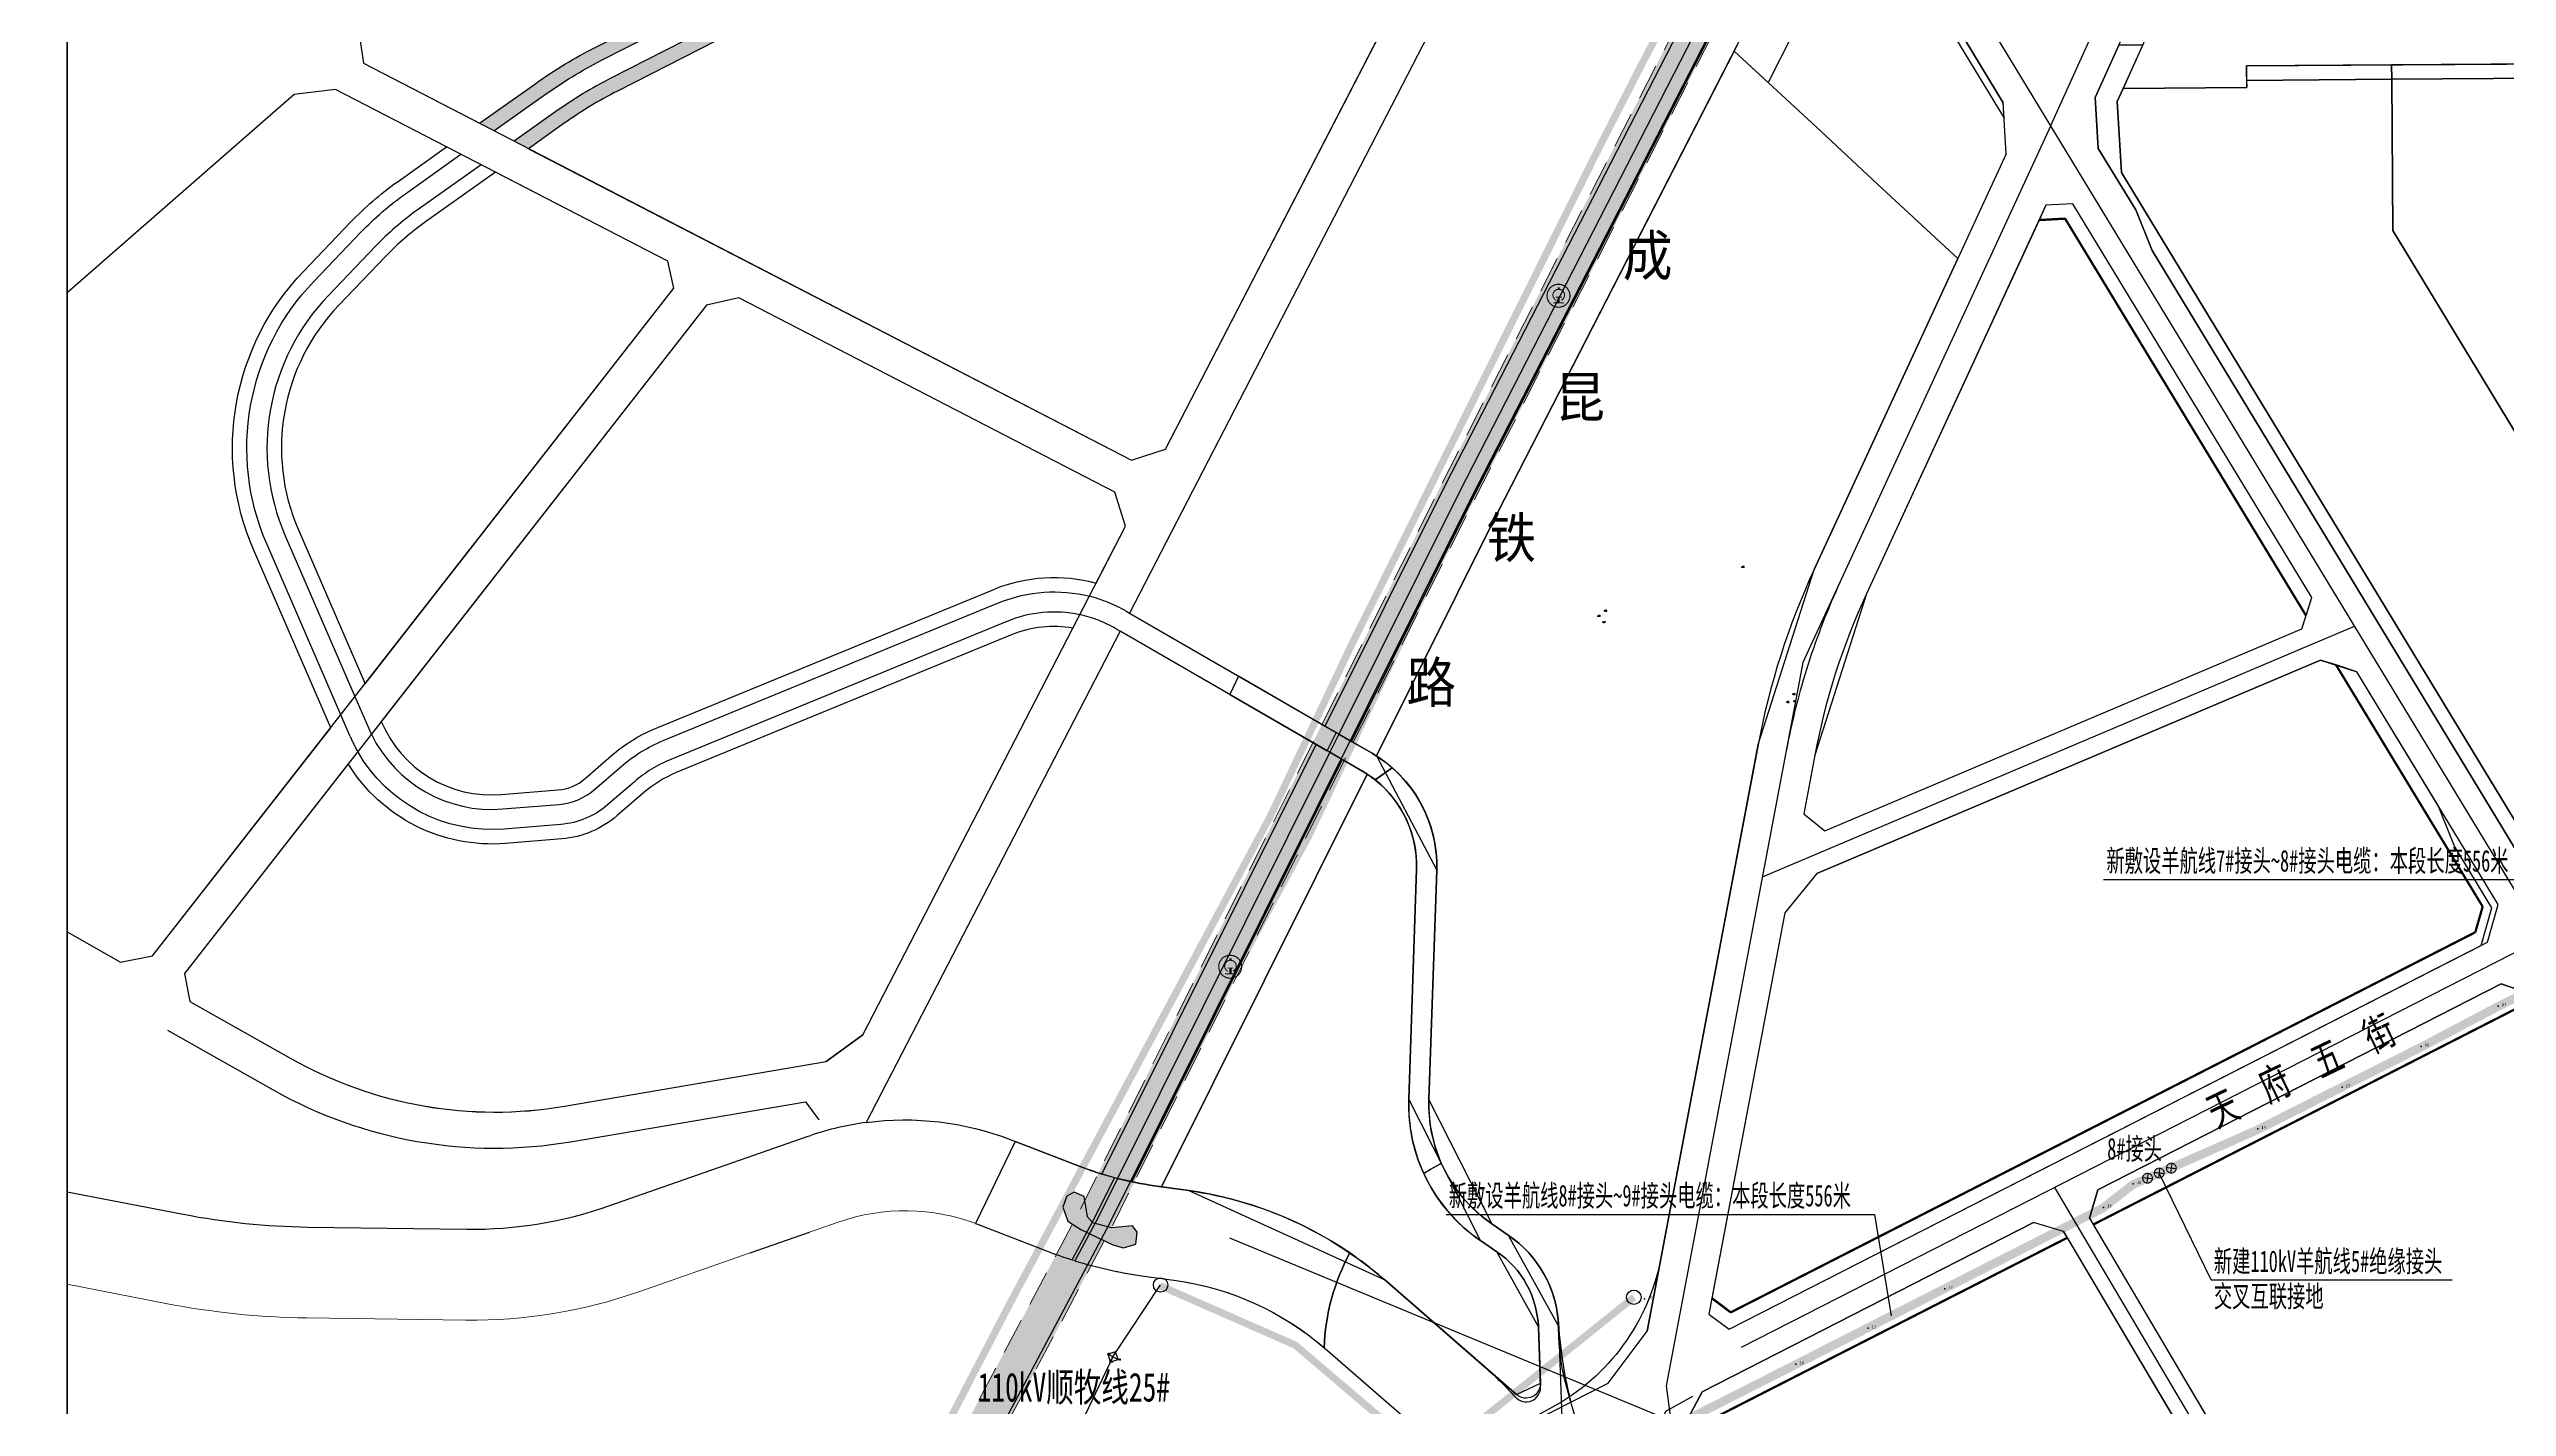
# Model space of a CAD drawing. Header units: inches. Extents: x 14633 to 228805, y -943 to 210487.
# Drawn here: x 213822 to 215527, y 204930 to 205872 of the extents above; entities that cross this region are included whole.
import ezdxf
from ezdxf.enums import TextEntityAlignment as Align

# ---------------------------------------------------------------- set-up
doc = ezdxf.new("R2010")
doc.units = ezdxf.units.IN
doc.header["$LTSCALE"] = 10
doc.header["$MEASUREMENT"] = 0
for name, pattern in [('ACAD_ISO02W100', [15, 12, -3]), ('CENTER', [2, 1.25, -0.25, 0.25, -0.25]), ('DASH', [0.35, 0.25, -0.1]), ('DASHED', [0.75, 0.5, -0.25]), ('DASHEDX2', [1.5, 1, -0.5])]:
    doc.linetypes.add(name, pattern=pattern)
for name, color, linetype in [('0符号', 7, 'Continuous'), ('110kV', 1, 'Continuous'), ('110KV电缆改造线', 1, 'Continuous'), ('110kV羊航线现状', 7, 'Continuous'), ('110kV顺源线', 1, 'Continuous'), ('110kV顺牧线', 1, 'Continuous'), ('1名称', 7, 'Continuous'), ('1地块界线', 7, 'DASHEDX2'), ('1河流-岸线', 4, 'Continuous'), ('1轻轨', 7, 'Continuous'), ('1道路中线', 7, 'CENTER'), ('1道路名称', 7, 'Continuous'), ('1道路红线', 7, 'Continuous'), ('B-C', 233, 'Continuous'), ('B-C2', 220, 'Continuous'), ('B-E1', 151, 'Continuous'), ('B-G11', 94, 'Continuous'), ('B-G12', 102, 'Continuous'), ('B-G22', 122, 'Continuous'), ('B-GE', 80, 'Continuous'), ('B-R21', 51, 'Continuous'), ('B-T1', 175, 'Continuous'), ('B-发展预留地', 7, 'Continuous'), ('Error_Layer', 7, 'Continuous'), ('g规划电缆隧道', 1, 'Continuous'), ('H-T1', 175, 'Continuous'), ('ZDH', 1, 'Continuous')]:
    doc.layers.add(name, color=color, linetype=linetype)
doc.layers.add('1远期建设用地', color=7, linetype='Continuous', true_color=0xdedede)
doc.layers.add('生态绿地', color=7, linetype='Continuous', true_color=0xc9ffb8)
doc.layers.add('1铁路', color=7, linetype='DASHED', lineweight=9)
doc.styles.add('GTF_XW', font='', dxfattribs={"width": 0.85})
doc.styles.add('HZ', font='rs.shx', dxfattribs={"width": 0.8, "bigfont": 'hztxt.shx'})
doc.styles.get("Standard").update_dxf_attribs({"font": ''})
doc.styles.add('宋体', font='', dxfattribs={"width": 0.9})
doc.styles.get('GTF_XW').set_extended_font_data('SimSun')
doc.styles.get('Standard').set_extended_font_data('SimSun')
doc.styles.get('宋体').set_extended_font_data('SimSun')

# ---------------------------------------------------------------- blocks, each defined once
blk = doc.blocks.new('T-铁路用地')
at = {"color": 7, "const_width": 0.4}
blk.add_lwpolyline([(2.79, -2.3, 102.191607), (2.68, -2.41, 0.009786)], format="xyb", close=True, dxfattribs=at)
at = {"color": 7, "const_width": 0.36}
blk.add_lwpolyline([(0.9, -1.12, 4.236068), (-0.9, -1.12)], format="xyb", dxfattribs=at)
at = {"color": 7}
for points, const_width in [([(-1.12, 0), (1.12, 0)], 0.3), ([(0, 2.69), (0, 3.38)], 0.75), ([(0, -2.02), (0, 0)], 0.75), ([(-1.88, -2.02), (1.88, -2.02)], 0.3)]:
    blk.add_lwpolyline(points, dxfattribs=dict(at, const_width=const_width))
blk = doc.blocks.new('357457')
at = {"color": 8}
for p in [(15520.876, 5208.217, -4.851), (15520.876, 5208.217, -4.851), (15467.492, 5180.203, -5.476), (15467.492, 5180.203, -5.476), (15412.653, 5151.935, -5.197), (15412.653, 5151.935, -5.197), (15354.166, 5123.017, -5.112), (15354.166, 5123.017, -5.112), (15267.694, 5084.95, -6.237), (15267.694, 5084.95, -6.237), (15247.147, 5068.586, -5.274), (15247.147, 5068.586, -5.274), (15136.984, 5012.139, -5.394), (15136.984, 5012.139, -5.394), (14928.745, 5005.185, -5.436), (14928.745, 5005.185, -5.436), (15083.819, 4984.784, -5.213), (15083.819, 4984.784, -5.213), (15033.797, 4959.824, -5.282), (15033.797, 4959.824, -5.282)]:
    blk.add_point(p, dxfattribs=at)
for s, p in [('17', (15523.376, 5208.217)), ('16', (15469.992, 5180.203)), ('15', (15415.153, 5151.935)), ('14', (15356.666, 5123.017)), ('J0', (15270.194, 5084.95)), ('13', (15249.647, 5068.586)), ('12', (15139.484, 5012.139)), ('10', (14931.245, 5005.185)), ('11', (15086.319, 4984.784)), ('10', (15036.297, 4959.824))]:
    blk.add_text(s, height=2, dxfattribs=at).set_placement(p)
blk = doc.blocks.new('121224')
at = {"layer": '110KV电缆改造线', "color": 3, "lineweight": -2, "const_width": 1.5, "flags": 128}
blk.add_lwpolyline([(6155.9, 28411.8, -1), (6166.3, 28403.5, -1), (6155.9, 28411.8, 1.896544)], format="xyb", dxfattribs=at)
for points in [[(6155.9, 28411.8), (6166.3, 28403.5)], [(6165.2, 28412.8), (6157, 28402.5)]]:
    blk.add_lwpolyline(points, dxfattribs=at)

msp = doc.modelspace()

# ---------------------------------------------------------------- hatches: boundary and pattern name
at = {"layer": '1远期建设用地'}
h = msp.add_hatch(color=8, dxfattribs=at)
h.paths.add_polyline_path([(214588.3, 205930), (214629.6, 205957.7, 0.270063), (214685.6, 206072.7), (214674.5, 206219.1, 0.043826), (214668.4, 206256.6), (214667.5, 206259.9), (214654.9, 206268.9), (214658.7, 206254.1, -0.043826), (214664.6, 206218.3), (214675.6, 206072, -0.270063), (214624.1, 205966), (214582.7, 205938.3, -0.172306), (214480.9, 205912.3), (214399.2, 205919.9, 0.141634), (214313.6, 205903.4), (214211.8, 205851.6, 0.036851), (214173.7, 205828.5), (214144.8, 205808), (214154.8, 205802.8), (214179.5, 205820.4, -0.036851), (214216.4, 205842.7), (214318.1, 205894.5, -0.141634), (214398.3, 205909.9), (214480, 205902.4, 0.172306)])
h.paths.add_polyline_path([(214574.9, 205949.9), (214616.3, 205977.6, 0.270063), (214661.6, 206070.9), (214650.6, 206217.3, 0.043826), (214645.1, 206250.6), (214637.3, 206281.5), (214624.6, 206290.5), (214635.5, 206248.1, -0.043826), (214640.6, 206216.5), (214651.6, 206070.2, -0.270063), (214610.7, 205985.9), (214569.4, 205958.2, -0.172306), (214483.1, 205936.2), (214401.4, 205943.8, 0.141634), (214302.7, 205924.8), (214200.9, 205873, 0.036851), (214159.8, 205848.1), (214120.9, 205820.4), (214130.8, 205815.2), (214165.6, 205839.9, -0.036851), (214205.5, 205864.1), (214307.2, 205915.9, -0.141634), (214400.5, 205933.8), (214482.2, 205926.3, 0.172306)])
at = {"layer": 'H-T1'}
h = msp.add_hatch(color=8, dxfattribs=at)
h.dxf.hatch_style = 2
h.paths.add_polyline_path([(215008.9, 205949.4), (215057.1, 206042.7), (215063.3, 206054.5), (215058.4, 206066.8), (215000, 205954), (214800.5, 205564.8), (214716.8, 205396.8), (214725.5, 205391.7), (214809.4, 205560.3)])
h.paths.add_polyline_path([(214897.5, 205720.8), (214897.5, 205736.8), (214881.5, 205736.8), (214881.5, 205720.8)], flags=0)
h = msp.add_hatch(color=8, dxfattribs=at)
h.dxf.hatch_style = 2
edge = h.paths.add_edge_path()
edge.add_line((214719.2, 205379.2), (214710.5, 205384.2))
edge.add_line((214710.5, 205384.2), (214563.3, 205088.7))
edge.add_arc((214622.1, 205318.3), 237, 255.6358, 258.1209)
edge.add_line((214573.3, 205086.4), (214719.2, 205379.2))
h.paths.add_polyline_path([(214649, 205227.5), (214649, 205243.5), (214633, 205243.5), (214633, 205227.5)], flags=0)
at = {"layer": '生态绿地'}
h = msp.add_hatch(color=8, dxfattribs=at)
h.paths.add_polyline_path([(214540.1, 205076.2), (214533.3, 205079.2), (214528.1, 205076.3), (214525.3, 205068.7), (214528.9, 205059.1), (214534.1, 205055.6), (214540, 205066.7), (214541.3, 205069.2)])
h.paths.add_polyline_path([(214577, 205051.4), (214573.6, 205055.8), (214559.1, 205054.5), (214556.5, 205055.2), (214551.9, 205046.5), (214560, 205042.6), (214567.4, 205040.6), (214576.1, 205043.2)])

# ---------------------------------------------------------------- linework, layer by layer
at = {"layer": '110kV', "color": 0, "linetype": 'Continuous'}
for p, q in [((214556.6, 204966.9), (214563.7, 204963.1)), ((214558.2, 204961.4), (214562, 204968.5))]:
    msp.add_line(p, q, dxfattribs=at)
at = {"layer": '110kV', "color": 0, "linetype": 'Continuous', "flags": 128}
msp.add_lwpolyline([(214560.1, 204965), (214593.2, 205014.8)], dxfattribs=at)
msp.add_lwpolyline([(214556.6, 204966.9), (214558.2, 204961.4), (214563.7, 204963.1), (214562, 204968.5)], close=True, dxfattribs=at)
at = {"layer": '110kV羊航线现状', "color": 0}
for p, q in [((215247.2, 205296), (215544.4, 205296)), ((215321.8, 205018.4, 0.1), (215285.8, 205092.4, 0.1)), ((214791.2, 205063.8), (215088.4, 205063.8)), ((215088.4, 205063.8), (215099.8, 204993.3, 0.1)), ((215321.8, 205018.4, 0.1), (215489, 205018.4, 0.1))]:
    msp.add_line(p, q, dxfattribs=at)
at = {"layer": '110kV羊航线现状', "color": 0, "linetype": 'DASH', "const_width": 6, "elevation": 0.1}
for points in [[(215750.9, 205327.4), (215745.3, 205325.1), (215692.8, 205297.3), (215645.5, 205270.8), (215591, 205243.2), (215520.7, 205207.9), (215467.5, 205179.8), (215353.5, 205122.2), (215285.8, 205092.4)], [(215285.8, 205092.4), (215267.5, 205084.4), (215246.6, 205068.1), (215136.8, 205012.2), (215033.8, 204959.7), (214951.4, 204917.9), (214964.8, 204816.4), (214973.4, 204751.4)]]:
    msp.add_lwpolyline(points, dxfattribs=at)
at = {"layer": '110kV顺源线', "color": 8}
msp.add_line((213834.8, 207416.8), (213834.8, 201581.1), dxfattribs=at)
at = {"layer": '110kV顺牧线', "color": 8, "linetype": 'ACAD_ISO02W100', "ltscale": 0.125, "const_width": 5}
msp.add_lwpolyline([(214592.8, 205014.3), (214686.6, 204973.1), (214780.5, 204893.2), (214921.4, 205006.3)], dxfattribs=at)
at = {"layer": '1地块界线', "color": 8, "ltscale": 20, "const_width": 1.6, "flags": 128}
for points in [[(215220.5, 205754.3), (215202.4, 205753.3)], [(215387.6, 205479), (215220.5, 205754.3)], [(215510.1, 205277.2), (215408.4, 205444.8)], [(215505, 205259.4), (215510.1, 205277.2)], [(214988.6, 204995.8), (215505, 205259.4)], [(215240, 205056.7), (215549.1, 205214.5)], [(214958.1, 204912.9), (215222.1, 205047.6)], [(214975.6, 205005.6), (214988.6, 204995.8)]]:
    msp.add_lwpolyline(points, dxfattribs=at)
at = {"layer": '1河流-岸线', "color": 8}
for points in [[(214120.9, 205820.4), (214159.8, 205848.1, -0.036851), (214200.9, 205873), (214302.7, 205924.8, -0.141634), (214401.4, 205943.8), (214483.1, 205936.2, 0.172306), (214569.4, 205958.2), (214610.7, 205985.9, 0.270063), (214651.6, 206070.2), (214640.6, 206216.5, 0.043826), (214635.5, 206248.1), (214624.6, 206290.5)], [(214130.8, 205815.2), (214165.6, 205839.9, -0.036851), (214205.5, 205864.1), (214307.2, 205915.9, -0.141634), (214400.5, 205933.8), (214482.2, 205926.3, 0.172306), (214574.9, 205949.9), (214616.3, 205977.6, 0.270063), (214661.6, 206070.9), (214650.6, 206217.3, 0.043826), (214645.1, 206250.6), (214637.3, 206281.5)], [(214130.8, 205815.2), (214165.6, 205839.9, -0.036851), (214205.5, 205864.1), (214307.2, 205915.9, -0.141634), (214400.5, 205933.8), (214482.2, 205926.3, 0.172306), (214574.9, 205949.9), (214616.3, 205977.6, 0.270063), (214661.6, 206070.9), (214650.6, 206217.3, 0.043826), (214645.1, 206250.6), (214637.3, 206281.5)], [(214654.9, 206268.9), (214658.7, 206254.1, -0.043826), (214664.6, 206218.3), (214675.6, 206072, -0.270063), (214624.1, 205966), (214582.7, 205938.3, -0.172306), (214480.9, 205912.3), (214399.2, 205919.9, 0.141634), (214313.6, 205903.4), (214211.8, 205851.6, 0.036851), (214173.7, 205828.5), (214144.8, 205808)], [(214654.9, 206268.9), (214658.7, 206254.1, -0.043826), (214664.6, 206218.3), (214675.6, 206072, -0.270063), (214624.1, 205966), (214582.7, 205938.3, -0.172306), (214480.9, 205912.3), (214399.2, 205919.9, 0.141634), (214313.6, 205903.4), (214211.8, 205851.6, 0.036851), (214173.7, 205828.5), (214144.8, 205808)], [(214667.5, 206259.9), (214668.4, 206256.6, -0.043826), (214674.5, 206219.1), (214685.6, 206072.7, -0.270063), (214629.6, 205957.7), (214588.3, 205930, -0.172306), (214480, 205902.4), (214398.3, 205909.9, 0.141634), (214318.1, 205894.5), (214216.4, 205842.7, 0.036851), (214179.5, 205820.4), (214154.8, 205802.8)], [(214017.6, 205401.2), (213964, 205524.9, -0.302029), (213998.7, 205717.7), (214031.4, 205751.8, -0.047029), (214063.6, 205779.7), (214097.9, 205804.1)], [(214024.6, 205410.2), (213973.2, 205528.8, -0.302029), (214005.9, 205710.8), (214038.6, 205744.9, -0.047029), (214069.4, 205771.5), (214107.9, 205798.9)], [(214024.6, 205410.2), (213973.2, 205528.8, -0.302029), (214005.9, 205710.8), (214038.6, 205744.9, -0.047029), (214069.4, 205771.5), (214107.9, 205798.9)], [(214121.9, 205791.7), (214077.5, 205760.1, 0.047029), (214048.7, 205735.2), (214016, 205701.1, 0.302029), (213986, 205534.4), (214034.4, 205422.8)], [(214121.9, 205791.7), (214077.5, 205760.1, 0.047029), (214048.7, 205735.2), (214016, 205701.1, 0.302029), (213986, 205534.4), (214034.4, 205422.8)], [(214131.9, 205786.5), (214083.3, 205752, 0.047029), (214055.9, 205728.3), (214023.2, 205694.2, 0.302029), (213995.2, 205538.4), (214041.4, 205431.8)], [(214052.7, 205405.6, 0.324972), (214136.1, 205354.9), (214175.2, 205358.1, 0.159224), (214194.1, 205366), (214212.2, 205381.8, -0.081093), (214244.4, 205401.5), (214477.4, 205497.2, -0.166396), (214548.5, 205501.5, -0.160992)], [(214045.8, 205396.7, 0.308606), (214136.9, 205344.9), (214176, 205348.1, 0.159224), (214200.6, 205358.5), (214218.8, 205374.2, -0.081093), (214248.2, 205392.3), (214481.2, 205488, -0.160992), (214543.8, 205492.4, -0.160992)], [(214532.4, 205470.3, 0.142063), (214490.3, 205465.8), (214257.3, 205370.1, 0.081093), (214234.5, 205356.1), (214216.3, 205340.3, -0.159224), (214178, 205324.2), (214138.9, 205321, -0.282077), (214029.7, 205376.2, -0.282077)], [(214537.1, 205479.6, 0.151268), (214486.5, 205475), (214253.5, 205379.3, 0.081093), (214228, 205363.6), (214209.8, 205347.9, -0.159224), (214177.1, 205334.2), (214138, 205331, -0.291515), (214036.3, 205384.7)], [(214389, 205127.5, -0.125765), (214488.8, 205115.7), (214536.8, 205097.2, 0.057073), (214589, 205083.6), (214612.7, 205080.3, -0.144892), (214748.6, 205018.3), (214817.6, 204958.3, -0.028894), (214839.3, 204937.1, 0.698203), (214856.7, 204944.2), (214855.2, 204985.7, 0.238491), (214826.4, 205037.9), (214815, 205045.6, -0.257037), (214765.3, 205143.7), (214770.7, 205303, 0.27696), (214732.8, 205371.4), (214565.1, 205468.3)], [(214571.5, 205480.7), (214739.8, 205383.5, -0.27696), (214784.7, 205302.5), (214779.3, 205143.2, 0.257037), (214822.9, 205057.2), (214834.3, 205049.4, -0.238491), (214869.2, 204986.2), (214872.1, 204903.5, 0.010822), (214872.3, 204901.4)], [(214571.5, 205480.7), (214739.8, 205383.5, -0.27696), (214784.7, 205302.5), (214779.3, 205143.2, 0.257037), (214822.9, 205057.2), (214834.3, 205049.4, -0.231442), (214869.1, 204988.3, 0.050658), (214879, 204928.5), (214931.7, 204734.4, -0.11046), (214936.4, 204629.8), (214847.6, 204127.1, 0.016693), (214841.8, 204086.8)], [(214571.5, 205480.7), (214739.8, 205383.5, -0.27696), (214784.7, 205302.5), (214779.3, 205143.2, 0.257037), (214822.9, 205057.2), (214834.3, 205049.4, -0.231442), (214869.1, 204988.3, 0.050658), (214879, 204928.5), (214931.7, 204734.4, -0.11046), (214936.4, 204629.8), (214847.6, 204127.1, 0.016693), (214841.8, 204086.8)], [(214571.5, 205480.7), (214739.8, 205383.5, -0.27696), (214784.7, 205302.5), (214779.3, 205143.2, 0.257037), (214822.9, 205057.2), (214834.3, 205049.4, -0.231442), (214869.1, 204988.3, 0.050658), (214879, 204928.5), (214931.7, 204734.4, -0.11046), (214936.4, 204629.8), (214847.6, 204127.1, 0.016693), (214841.8, 204086.8)], [(213834.8, 205079.5), (213915.3, 205063.9, 0.044747), (214001.8, 205055), (214112.1, 205053.5, 0.087555), (214210.5, 205069.6), (214348.8, 205117.9, -0.002373), (214350.6, 205118.5)], [(213834.8, 205079.5), (213915.3, 205063.9, 0.044747), (214001.8, 205055), (214112.1, 205053.5, 0.087555), (214210.5, 205069.6), (214348.8, 205117.9, -0.002373), (214350.6, 205118.5)]]:
    msp.add_lwpolyline(points, format="xyb", dxfattribs=at)
at = {"layer": '1河流-岸线', "color": 8, "linetype": 'DASHED', "ltscale": 20}
for points in [[(214543.8, 205492.4, -0.068899), (214569.2, 205482.1), (214571.5, 205480.7)], [(214565.1, 205468.3), (214562.2, 205469.9, 0.078442), (214537.1, 205479.6, 0.078442)], [(214034.4, 205422.8), (214044, 205400.7, 0.011607), (214045.8, 205396.7)], [(214036.3, 205384.7, -0.027292), (214031.1, 205395.1), (214024.6, 205410.2)], [(214350.6, 205118.5, -0.048683), (214389, 205127.5, -0.037601)]]:
    msp.add_lwpolyline(points, format="xyb", dxfattribs=at)
at = {"layer": '1河流-岸线', "color": 8, "elevation": -50}
msp.add_lwpolyline([(214537.8, 205053.2), (214560, 205042.6), (214567.4, 205040.6), (214576.1, 205043.2), (214577, 205051.4), (214573.6, 205055.8), (214559.1, 205054.5), (214546.2, 205058), (214542.4, 205062.1), (214540.1, 205076.2), (214533.3, 205079.2), (214528.1, 205076.3), (214525.3, 205068.7), (214528.9, 205059.1)], close=True, dxfattribs=at)
at = {"layer": '1河流-岸线', "color": 8, "lineweight": 0}
for points in [[(214349.7, 205051.5), (214369.6, 205058.4, -0.177969), (214466.2, 205056.9), (214514.1, 205038.4, 0.057073), (214580.1, 205021.2), (214603.9, 205017.9, -0.144892), (214707.2, 204970.8), (214776.2, 204910.8, -0.106419), (214826.7, 204843.4)], [(213834.8, 205015.3), (213903.2, 205002, 0.044747), (214001, 204992), (214111.2, 204990.5, 0.087555), (214231.3, 205010.1), (214308.5, 205037.1)]]:
    msp.add_lwpolyline(points, format="xyb", dxfattribs=at)
at = {"layer": '1河流-岸线', "color": 8, "linetype": 'DASHED', "ltscale": 20}
msp.add_lwpolyline([(214308.5, 205037.1), (214349.7, 205051.5)], dxfattribs=at)
at = {"layer": '1轻轨', "color": 8, "ltscale": 200, "flags": 128}
msp.add_lwpolyline([(215008.6, 205950.3), (214808.5, 205560.7), (214557.8, 205057.5), (214428.4, 204814.1)], dxfattribs=at)
at = {"layer": '1远期建设用地', "color": 8}
for points in [[(214255.6, 205706.1), (214251.5, 205724.8), (214131.9, 205786.5), (214083.3, 205752, 0.047029), (214055.9, 205728.3), (214023.2, 205694.2, 0.302029), (213995.2, 205538.4), (214041.4, 205431.8), (214255.6, 205706.1)], [(214548.5, 205501.5), (214568.9, 205541), (214561.4, 205564.6), (214300.7, 205699.3), (214278.2, 205694.4), (214052.7, 205405.6, 0.324972), (214136.1, 205354.9), (214175.2, 205358.1, 0.159224), (214194.1, 205366), (214212.2, 205381.8, -0.081093), (214244.4, 205401.5), (214477.4, 205497.2, -0.166396), (214548.5, 205501.5)], [(214532.4, 205470.3, 0.142063), (214490.3, 205465.8), (214257.3, 205370.1, 0.081093), (214234.5, 205356.1), (214216.3, 205340.3, -0.159224), (214178, 205324.2), (214138.9, 205321, -0.282077), (214029.7, 205376.2), (213916.1, 205230.7), (213919.9, 205211.5), (213990, 205171.9, 0.172439), (214179.7, 205138.8), (214361.3, 205169.7), (214386.6, 205188.2), (214532.4, 205470.3, 0.142063)]]:
    msp.add_lwpolyline(points, format="xyb", close=True, dxfattribs=at)
at = {"layer": '1道路中线', "color": 8, "ltscale": 50}
for p, q in [((215210.6, 205818.8), (215038.7, 205446.5)), ((215210.6, 205818.8), (215038.7, 205446.5)), ((215010.6, 205297.8), (215421.2, 205471.7)), ((215010.6, 205297.8), (215421.2, 205471.7)), ((215038.7, 205446.5), (214943.8, 204944.9)), ((215038.7, 205446.5), (214943.8, 204944.9)), ((215552.5, 205255.5), (214785.6, 204864.1)), ((215213.2, 205082.4), (215441.3, 204696.6)), ((214943.8, 204944.9), (214981.9, 204657.3))]:
    msp.add_line(p, q, dxfattribs=at)
for points in [[(215210.6, 205818.8), (215689.3, 206877.7)], [(215552.5, 205255.5), (215467.2, 205396), (215467.2, 205396), (215110.6, 205983.4), (215108.8, 205986.4), (215107.1, 205989.5), (215105.4, 205992.5), (215103.8, 205995.6), (215102.2, 205998.7), (215100.7, 206001.9), (215099.3, 206005), (215097.9, 206008.2), (215095.7, 206013.3), (215036.5, 206162.3)]]:
    msp.add_lwpolyline(points, dxfattribs=at)
msp.add_arc((215518.5, 205292.9), 500, 155.2148, 169.2839, dxfattribs=at)
msp.add_arc((215518.5, 205292.9), 500, 155.2148, 169.2839, dxfattribs=at)
at = {"layer": '1道路红线', "color": 8}
for p, q in [((215241.4, 205838.4), (215328.4, 206030.9)), ((215241.4, 205838.4), (215328.4, 206030.9)), ((214596.5, 205594.4), (214759.5, 205909.9)), ((215287.9, 205904.8), (215260.7, 205844.6)), ((215287.9, 205904.8), (215260.7, 205844.6)), ((214037.4, 205882.2), (214040.4, 205862)), ((214040.4, 205862), (214572.9, 205586.8)), ((215346.4, 205860.2), (215930, 205864.3)), ((215346.4, 205860.2), (215930, 205864.3)), ((215346.5, 205845.2), (215346.4, 205860.2)), ((215346.5, 205845.2), (215346.4, 205860.2)), ((214021, 205843.8), (213992.3, 205840.4)), ((214251.5, 205724.8), (214021, 205843.8)), ((215260.7, 205844.6), (215346.5, 205845.2)), ((215260.7, 205844.6), (215346.5, 205845.2)), ((215225.9, 205764.6), (215207.1, 205763.6)), ((214255.6, 205706.1), (214251.5, 205724.8)), ((215545.1, 205296.6), (215280.8, 205732.1)), ((215545.1, 205296.6), (215280.8, 205732.1)), ((213894.1, 205243.1), (214255.6, 205706.1)), ((214278.2, 205694.4), (213916.1, 205230.7)), ((214300.7, 205699.3), (214278.2, 205694.4)), ((214561.4, 205564.6), (214300.7, 205699.3)), ((214572.9, 205586.8), (214596.5, 205594.4)), ((214568.9, 205541), (214561.4, 205564.6)), ((214386.6, 205188.2), (214568.9, 205541)), ((215048.3, 205300.2), (215397.7, 205448.2)), ((213871.8, 205238.7), (213894.1, 205243.1)), ((213916.1, 205230.7), (213919.9, 205211.5)), ((215243.1, 205080.8), (215523, 205223.7)), ((215523, 205223.7), (215549.1, 205214.6)), ((213919.9, 205211.5), (213990, 205171.9)), ((213904.4, 205191.5), (213977.7, 205150.1)), ((214386.6, 205188.2), (214361.3, 205169.7)), ((214179.7, 205138.8), (214361.3, 205169.7)), ((214183.9, 205114.1), (214347, 205141.9)), ((214347, 205141.9), (214356.2, 205129.3)), ((215237.4, 205061.1), (215437.5, 204722.7)), ((214968.7, 204940.7), (215198.5, 205058.1)), ((215219.5, 205052), (215419.6, 204713.6))]:
    msp.add_line(p, q, dxfattribs=at)
for points in [[(215151.6, 205877.3), (215177.6, 205834.6)], [(215179.6, 205799.3), (215177.6, 205834.6)], [(215243.5, 205803), (215241.4, 205838.4)], [(215243.5, 205803), (215241.4, 205838.4)], [(215179.6, 205799.3), (215046.4, 205510.9)], [(215269.5, 205760.3), (215243.5, 205803)], [(215269.5, 205760.3), (215243.5, 205803)], [(215207.1, 205763.6), (215082.7, 205494.2)], [(215225.9, 205764.6), (215207.1, 205763.6)], [(215391.6, 205491.6), (215225.9, 205764.6)], [(215280.8, 205732.1), (215269.5, 205760.3)], [(215280.8, 205732.1), (215269.5, 205760.3)], [(215384.6, 205469.8), (215391.6, 205491.6)], [(215384.6, 205469.8), (215391.6, 205491.6)], [(215046.9, 205382.2), (215039.2, 205341.6), (215053.9, 205329.7), (215384.6, 205469.8)], [(215397.7, 205448.2), (215422.9, 205440.1)], [(215479.2, 205347.4), (215422.9, 205440.1)], [(215007.6, 205389.6), (214930.6, 204982.8)], [(215490.5, 205319.1), (215479.2, 205347.4)], [(215516.4, 205276.4), (215490.5, 205319.1)], [(215048.3, 205300.2), (215026.2, 205272.8)], [(215026.2, 205272.8), (214973.5, 204994.6)], [(215509, 205250.2), (215516.4, 205276.4)], [(214987.6, 204984.1), (215509, 205250.2)], [(215237.4, 205061.1), (215243.1, 205080.8)], [(215219.5, 205052), (215198.5, 205058.1)], [(214973.5, 204994.6), (214987.6, 204984.1)], [(214903.7, 204946.8), (214930.6, 204982.8)], [(214776.5, 204881.9), (214903.7, 204946.8)], [(214957.3, 204919), (214968.7, 204940.7)]]:
    msp.add_lwpolyline(points, dxfattribs=at)
for points in [[(215046.4, 205510.9, 0.061465), (215007.6, 205389.6)], [(215082.7, 205494.2, 0.061465), (215046.9, 205382.2)], [(215008, 205391.6), (214940.2, 205033.6, -0.22478), (214864.6, 204929.8), (214679.9, 204829)], [(214962.1, 204937.4), (214943.3, 204927.1), (214935.9, 204909.8), (214979.9, 204747.5, -0.11046), (214985.6, 204621.1), (214908, 204181.5), (214917.9, 204169.2), (215186.7, 204159.8), (215191.7, 204159.6), (215207.2, 204174), (215215.7, 204415)], [(214962.1, 204937.4), (214943.3, 204927.1), (214935.9, 204909.8), (214979.9, 204747.5, -0.11046), (214985.6, 204621.1), (214908, 204181.5), (214917.9, 204169.2), (215186.7, 204159.8), (215191.7, 204159.6), (215207.2, 204174), (215215.7, 204415)]]:
    msp.add_lwpolyline(points, format="xyb", dxfattribs=at)
for radius in [287.5, 312.5]:
    msp.add_arc((214131.4, 205422.2), radius, 240.5315, 279.6667, dxfattribs=at)
at = {"layer": '1铁路', "color": 8, "linetype": 'Continuous', "const_width": 5}
for points in [[(214132.9, 204314.6), (214254.8, 204550.9), (214254.8, 204550.9), (214430.7, 204890.2), (214489.3, 205003.2), (214669.5, 205340.3), (214725.4, 205458.4), (214894.7, 205798.4), (214925.4, 205858.5), (215010.3, 206019.9), (215101.3, 206192.9), (215126.2, 206240.5), (215209.6, 206400.1)], [(214132.9, 204314.6), (214254.8, 204550.9), (214254.8, 204550.9), (214430.7, 204890.2), (214489.3, 205003.2), (214669.5, 205340.3), (214725.4, 205458.4), (214894.7, 205798.4), (214925.4, 205858.5), (215010.3, 206019.9), (215101.3, 206192.9), (215126.2, 206240.5), (215209.6, 206400.1)], [(214132.9, 204314.6), (214254.8, 204550.9), (214254.8, 204550.9), (214430.7, 204890.2), (214489.3, 205003.2), (214669.5, 205340.3), (214725.4, 205458.4), (214894.7, 205798.4), (214925.4, 205858.5), (215010.3, 206019.9), (215101.3, 206192.9), (215126.2, 206240.5), (215209.6, 206400.1)], [(214132.9, 204314.6), (214254.8, 204550.9), (214254.8, 204550.9), (214430.7, 204890.2), (214489.3, 205003.2), (214669.5, 205340.3), (214725.4, 205458.4), (214894.7, 205798.4), (214925.4, 205858.5), (215010.3, 206019.9), (215101.3, 206192.9), (215126.2, 206240.5), (215209.6, 206400.1)], [(215237, 206387.7), (215152.7, 206226.6), (215127.8, 206178.9), (215036.8, 206006), (214952, 205844.7), (214921.4, 205784.8), (214808, 205562.8), (214695.8, 205326), (214574.7, 205102.4), (214457.3, 204876.4), (214353.7, 204677), (214316.8, 204605.5), (214197.6, 204374.4), (214159.6, 204300.8)], [(215237, 206387.7), (215152.7, 206226.6), (215127.8, 206178.9), (215036.8, 206006), (214952, 205844.7), (214921.4, 205784.8), (214808, 205562.8), (214695.8, 205326), (214574.7, 205102.4), (214457.3, 204876.4), (214353.7, 204677), (214316.8, 204605.5), (214197.6, 204374.4), (214159.6, 204300.8)], [(215237, 206387.7), (215152.7, 206226.6), (215127.8, 206178.9), (215036.8, 206006), (214952, 205844.7), (214921.4, 205784.8), (214808, 205562.8), (214695.8, 205326), (214574.7, 205102.4), (214457.3, 204876.4), (214353.7, 204677), (214316.8, 204605.5), (214197.6, 204374.4), (214159.6, 204300.8)], [(215237, 206387.7), (215152.7, 206226.6), (215127.8, 206178.9), (215036.8, 206006), (214952, 205844.7), (214921.4, 205784.8), (214808, 205562.8), (214695.8, 205326), (214574.7, 205102.4), (214457.3, 204876.4), (214353.7, 204677), (214316.8, 204605.5), (214197.6, 204374.4), (214159.6, 204300.8)]]:
    msp.add_lwpolyline(points, dxfattribs=at)
at = {"layer": '1铁路', "color": 8, "ltscale": 10, "const_width": 25, "flags": 128}
msp.add_lwpolyline([(214999.1, 205954.5), (214799.6, 205565.2), (214548.9, 205062.1), (214036.9, 204099.2), (213942.2, 203954.6), (213834.8, 203814.8)], dxfattribs=at)
at = {"layer": '1铁路', "color": 8, "ltscale": 5, "flags": 128}
for points in [[(214988, 205960.2), (214788.5, 205570.9), (214537.8, 205067.8), (214026.1, 204105.6), (213932, 203961.8), (213834.8, 203835.3)], [(214988, 205960.2), (214788.5, 205570.9), (214537.8, 205067.8), (214026.1, 204105.6), (213932, 203961.8), (213834.8, 203835.3)], [(214988, 205960.2), (214788.5, 205570.9), (214537.8, 205067.8), (214026.1, 204105.6), (213932, 203961.8), (213834.8, 203835.3)], [(214988, 205960.2), (214788.5, 205570.9), (214537.8, 205067.8), (214026.1, 204105.6), (213932, 203961.8), (213834.8, 203835.3)], [(214988, 205960.2), (214788.5, 205570.9), (214537.8, 205067.8), (214026.1, 204105.6), (213932, 203961.8), (213834.8, 203835.3)], [(215010.2, 205948.8), (214810.8, 205559.6), (214560, 205056.4), (214047.6, 204092.8), (213952.4, 203947.3), (213834.8, 203794.3)], [(215010.2, 205948.8), (214810.8, 205559.6), (214560, 205056.4), (214047.6, 204092.8), (213952.4, 203947.3), (213834.8, 203794.3)], [(215010.2, 205948.8), (214810.8, 205559.6), (214560, 205056.4), (214047.6, 204092.8), (213952.4, 203947.3), (213834.8, 203794.3)], [(215010.2, 205948.8), (214810.8, 205559.6), (214560, 205056.4), (214047.6, 204092.8), (213952.4, 203947.3), (213834.8, 203794.3)]]:
    msp.add_lwpolyline(points, dxfattribs=at)
at = {"layer": 'B-C', "color": 8}
for points in [[(215220.5, 205754.3), (215202.4, 205753.3), (215082.7, 205494.2), (215046.9, 205382.2), (215039.2, 205341.6), (215053.9, 205329.7), (215384.6, 205469.8), (215387.6, 205479)], [(215408.4, 205444.8), (215397.7, 205448.2), (215048.3, 205300.2), (215026.2, 205272.8), (214975.6, 205005.6), (214988.6, 204995.8), (215505, 205259.4), (215510.1, 205277.2)], [(215541.8, 205206.5), (215536.8, 205208.3), (215240, 205056.7), (215437.5, 204722.7), (215455, 204717.6), (215683.8, 204834.4), (215695.5, 204867.8)]]:
    msp.add_lwpolyline(points, close=True, dxfattribs=at)
at = {"layer": 'B-C2', "color": 8}
msp.add_lwpolyline([(215447.7, 205746), (215447, 205850.9), (215346.4, 205850.2), (215346.5, 205845.2), (215260.7, 205844.6), (215256.6, 205835.6), (215259.6, 205786.2), (215551.6, 205305.2), (215579.3, 205297.3), (215726.4, 205372.4), (215764.5, 205391.9), (215765.3, 205393.5), (215738.7, 205488.4), (215738.1, 205492.5), (215737.7, 205534.9), (215614, 205472.2)], close=True, dxfattribs=at)
at = {"layer": 'B-E1', "color": 8}
msp.add_lwpolyline([(214708.8, 205385.2), (214715, 205397.8), (214647.3, 205436.9), (214641.3, 205424.2)], close=True, dxfattribs=at)
for points in [[(214716.8, 205396.8), (214710.5, 205384.2), (214732.8, 205371.4, -0.036545), (214741.9, 205365.1), (214753.7, 205373.5, 0.047756), (214739.8, 205383.5)], [(214753.7, 205373.5), (214741.9, 205365.1, -0.238006), (214770.7, 205303), (214765.3, 205143.7, 0.116877), (214775.7, 205092.1, -0.023558), (214787.9, 205099.1, -0.113731), (214779.3, 205143.2), (214784.7, 205302.5, 0.226212)], [(214548, 205062.6), (214561.3, 205089.2, -0.027233), (214536.8, 205097.2), (214492.3, 205114.3), (214464.9, 205057.4, -0.002421), (214466.2, 205056.9), (214514.1, 205038.4, 0.0157), (214531.9, 205032.2)], [(214748.6, 205018.3, 0.029039), (214724.4, 205037, 0.115469), (214706.6, 204971.3, -0.000945), (214707.2, 204970.8), (214776.2, 204910.8, -0.033975), (214795.4, 204891.6), (214877.6, 204933.5), (214874.6, 204944.6, -0.057357), (214869.4, 204978.5), (214869.2, 204986.2, 0.238491), (214834.3, 205049.4), (214822.9, 205057.2, -0.139236), (214787.9, 205099.1, 0.023558), (214775.7, 205092.1, 0.136072), (214815, 205045.6), (214826.4, 205037.9, -0.238491), (214855.2, 204985.7), (214856.6, 204946.7, -0.656073), (214840, 204938.8)], [(214612.7, 205080.3), (214589, 205083.6, -0.027636), (214563.3, 205088.7), (214549.8, 205061.7), (214533.8, 205031.6, 0.039637), (214580.1, 205021.2), (214603.9, 205017.9, -0.143928), (214706.6, 204971.3, -0.115469), (214724.4, 205037, 0.115368)]]:
    msp.add_lwpolyline(points, format="xyb", close=True, dxfattribs=at)
at = {"layer": 'B-G11', "color": 3}
msp.add_line((215352.2, 204753.1), (214641.1, 205047.2), dxfattribs=at)
msp.add_lwpolyline([(213834.8, 206555.6), (218880.8, 206555.6), (218880.8, 203097.4), (213834.8, 203097.4)], close=True, dxfattribs=at)
at = {"layer": 'B-G12', "color": 8}
msp.add_lwpolyline([(215764.5, 205391.9), (215726.4, 205372.4), (215579.3, 205297.3), (215551.6, 205305.2), (215259.6, 205786.2), (215256.6, 205835.6), (215260.7, 205844.6), (215274.3, 205874.7), (215257.8, 205874.5), (215241.4, 205838.4), (215243.5, 205803), (215269.5, 205760.3), (215280.8, 205732.1), (215545.1, 205296.6), (215573.3, 205288.6), (215617.8, 205311.4), (215646.8, 205320.5), (215731, 205363.5, -0.015405), (215756.9, 205375.7)], format="xyb", close=True, dxfattribs=at)
for points in [[(215446.9, 205860.9), (215346.4, 205860.2), (215346.4, 205850.2), (215447, 205850.9)], [(215930, 205864.3), (215446.9, 205860.9), (215447, 205850.9), (215940, 205854.3)], [(215225.9, 205764.6), (215207.1, 205763.6), (215202.4, 205753.3), (215220.5, 205754.3), (215387.6, 205479), (215391.6, 205491.6)], [(215422.9, 205440.1), (215408.4, 205444.8), (215510.1, 205277.2), (215505, 205259.4), (214988.6, 204995.8), (214975.6, 205005.6), (214973.5, 204994.6), (214987.6, 204984.1), (215513.4, 205252.5), (215520.9, 205278.7)]]:
    msp.add_lwpolyline(points, close=True, dxfattribs=at)
at = {"layer": 'B-G22', "color": 8}
for points in [[(215066.9, 206018.1), (215072.5, 206004.1), (215089.3, 205970.5), (215178.2, 205824), (215177.6, 205834.6), (215151.6, 205877.3), (215140.4, 205905.6), (215097.8, 205975.7), (215081.8, 206007.8), (215063.3, 206054.5), (215057.1, 206042.7), (215008.9, 205949.4), (214809.4, 205560.3), (214725.5, 205391.7), (214739.8, 205383.5), (214742.8, 205381.7), (214827.3, 205551.2), (215026.6, 205940.3)], [(215014.5, 205848.7), (214990.9, 205870.5), (215066.9, 206018.1), (215072.5, 206004.1), (215082.4, 205982.6)], [(215549.1, 205214.5), (215549.1, 205214.6), (215523, 205223.7), (215243.1, 205080.8), (215237.4, 205061.1), (215240, 205056.7)], [(215222.1, 205047.6), (215219.5, 205052), (215198.5, 205058.1), (214968.7, 204940.7), (214957.3, 204919), (214958.1, 204912.9)]]:
    msp.add_lwpolyline(points, close=True, dxfattribs=at)
msp.add_lwpolyline([(214736.5, 205369.1, 0.014418), (214732.8, 205371.4), (214719.2, 205379.2), (214573.3, 205086.4), (214589, 205083.6), (214593.9, 205082.9)], format="xyb", close=True, dxfattribs=at)
at = {"layer": 'B-GE', "color": 8}
for points in [[(214990.9, 205959.5), (215044.9, 206064.7), (214989.4, 206204.5), (214903.7, 206690.7), (214881.4, 206698), (214595.6, 206421.7), (214596.7, 206421, -0.180931), (214643.6, 206353.7), (214656, 206304.9), (214693.6, 206278.2, -0.373301), (214786.1, 205896.1), (214571.5, 205480.7), (214707.2, 205402.3), (214790.7, 205569.7)], [(214989.4, 206204.5), (214930.3, 206539.8), (214616.4, 206403.8, -0.123646), (214643.6, 206353.7), (214656, 206304.9), (214693.6, 206278.2, -0.373301), (214786.1, 205896.1), (214571.5, 205480.7), (214707.2, 205402.3), (214790.7, 205569.7), (214990.9, 205959.5), (215044.9, 206064.7)], [(214701, 205389.7), (214565.1, 205468.3), (214389, 205127.5, -0.125765), (214488.8, 205115.7), (214536.8, 205097.2, 0.017572), (214552.5, 205091.7)], [(214770.7, 205303, 0.261498), (214736.5, 205369.1), (214593.9, 205082.9), (214612.7, 205080.3), (214748.6, 205018.3), (214840, 204938.8), (214856.6, 204946.7), (214855.2, 204985.7), (214826.4, 205037.9), (214815, 205045.6), (214765.3, 205143.7)]]:
    msp.add_lwpolyline(points, format="xyb", close=True, dxfattribs=at)
msp.add_lwpolyline([(215146, 205726.6), (215090.5, 205778.2), (215047.8, 205817.9), (214990.9, 205870.5), (214827.3, 205551.2), (214742.8, 205381.7), (214784.7, 205302.5), (214779.3, 205143.2), (214822.9, 205057.2), (214834.3, 205049.4), (214869.2, 204986.2), (214869.4, 204978.5), (214874.6, 204944.6), (214877.6, 204933.5), (214903.7, 204946.8), (214930.6, 204982.8), (215007.6, 205389.6), (215046.4, 205510.9)], close=True, dxfattribs=at)
at = {"layer": 'B-R21', "color": 8}
msp.add_lwpolyline([(215950.1, 205844.4), (215940, 205854.3), (215447, 205850.9), (215447.7, 205746), (215614, 205472.2), (215737.7, 205534.9), (215736.6, 205643.6, -0.415227), (215782.2, 205690.1), (215935.7, 205691.1), (215950.6, 205706.2)], format="xyb", close=True, dxfattribs=at)
at = {"layer": 'B-T1', "color": 8}
for points in [[(215008.9, 205949.4), (215057.1, 206042.7), (215063.3, 206054.5), (215058.4, 206066.8), (215000, 205954), (214800.5, 205564.8), (214716.8, 205396.8), (214725.5, 205391.7), (214809.4, 205560.3)], [(214719.2, 205379.2), (214710.5, 205384.2), (214563.3, 205088.7), (214573.3, 205086.4)]]:
    msp.add_lwpolyline(points, close=True, dxfattribs=at)
at = {"layer": 'B-发展预留地', "color": 8}
for points in [[(214640.6, 206216.5, 0.043826), (214635.5, 206248.1), (214624.6, 206290.5), (214546, 206346.4), (214515.3, 206344.1), (214037.4, 205882.2), (214040.4, 205862), (214120.9, 205820.4), (214159.8, 205848.1, -0.036851), (214200.9, 205873), (214302.7, 205924.8, -0.141634), (214401.4, 205943.8), (214483.1, 205936.2, 0.172306), (214569.4, 205958.2), (214610.7, 205985.9, 0.270063), (214651.6, 206070.2), (214640.6, 206216.5, 0.043826)], [(214759.5, 205909.9, 0.373301), (214676.2, 206253.8), (214667.5, 206259.9), (214668.4, 206256.6, -0.043826), (214674.5, 206219.1), (214685.6, 206072.7, -0.270063), (214629.6, 205957.7), (214588.3, 205930, -0.172306), (214480, 205902.4), (214398.3, 205909.9, 0.141634), (214318.1, 205894.5), (214216.4, 205842.7, 0.036851), (214179.5, 205820.4), (214154.8, 205802.8), (214572.9, 205586.8), (214596.5, 205594.4), (214759.5, 205909.9, 0.373301)], [(214255.6, 205706.1), (214251.5, 205724.8), (214131.9, 205786.5), (214083.3, 205752, 0.047029), (214055.9, 205728.3), (214023.2, 205694.2, 0.302029), (213995.2, 205538.4), (214041.4, 205431.8)], [(214561.4, 205564.6), (214300.7, 205699.3), (214278.2, 205694.4), (214052.7, 205405.6, 0.324972), (214136.1, 205354.9), (214175.2, 205358.1, 0.159224), (214194.1, 205366), (214212.2, 205381.8, -0.081093), (214244.4, 205401.5), (214477.4, 205497.2, -0.166396), (214548.5, 205501.5), (214568.9, 205541)], [(214532.4, 205470.3, 0.142063), (214490.3, 205465.8), (214257.3, 205370.1, 0.081093), (214234.5, 205356.1), (214216.3, 205340.3, -0.159224), (214178, 205324.2), (214138.9, 205321, -0.282077), (214029.7, 205376.2), (213916.1, 205230.7), (213919.9, 205211.5), (213990, 205171.9, 0.172439), (214179.7, 205138.8), (214361.3, 205169.7), (214386.6, 205188.2)]]:
    msp.add_lwpolyline(points, format="xyb", close=True, dxfattribs=at)
msp.add_lwpolyline([(213834.8, 205259.6), (213871.8, 205238.7), (213894.1, 205243.1), (214017.6, 205401.2), (213964, 205524.9, -0.302029), (213998.7, 205717.7), (214031.4, 205751.8, -0.047029), (214063.6, 205779.7), (214097.9, 205804.1), (214021, 205843.8), (213992.3, 205840.4), (213834.8, 205702.9)], format="xyb", dxfattribs=at)
at = {"layer": 'Error_Layer', "color": 8}
for points in [[(214990.9, 205959.5), (215044.9, 206064.7), (214989.4, 206204.5), (214903.7, 206690.7), (214881.4, 206698), (214595.6, 206421.7), (214596.7, 206421, -0.180931), (214643.6, 206353.7), (214656, 206304.9), (214693.6, 206278.2, -0.373301), (214786.1, 205896.1), (214571.5, 205480.7), (214707.2, 205402.3), (214790.7, 205569.7)], [(214989.4, 206204.5), (214930.3, 206539.8), (214616.4, 206403.8, -0.123646), (214643.6, 206353.7), (214656, 206304.9), (214693.6, 206278.2, -0.373301), (214786.1, 205896.1), (214571.5, 205480.7), (214707.2, 205402.3), (214790.7, 205569.7), (214990.9, 205959.5), (215044.9, 206064.7)], [(215764.5, 205391.9), (215726.4, 205372.4), (215579.3, 205297.3), (215551.6, 205305.2), (215259.6, 205786.2), (215256.6, 205835.6), (215260.7, 205844.6), (215274.3, 205874.7), (215257.8, 205874.5), (215241.4, 205838.4), (215243.5, 205803), (215269.5, 205760.3), (215280.8, 205732.1), (215545.1, 205296.6), (215573.3, 205288.6), (215617.8, 205311.4), (215646.8, 205320.5), (215731, 205363.5, -0.015405), (215756.9, 205375.7)], [(215950.1, 205844.4), (215940, 205854.3), (215447, 205850.9), (215447.7, 205746), (215614, 205472.2), (215737.7, 205534.9), (215736.6, 205643.6, -0.415227), (215782.2, 205690.1), (215935.7, 205691.1), (215950.6, 205706.2)], [(214701, 205389.7), (214565.1, 205468.3), (214389, 205127.5, -0.125765), (214488.8, 205115.7), (214536.8, 205097.2, 0.017572), (214552.5, 205091.7)], [(214716.8, 205396.8), (214710.5, 205384.2), (214732.8, 205371.4, -0.036545), (214741.9, 205365.1), (214753.7, 205373.5, 0.047756), (214739.8, 205383.5)], [(214736.5, 205369.1, 0.014418), (214732.8, 205371.4), (214719.2, 205379.2), (214573.3, 205086.4), (214589, 205083.6), (214593.9, 205082.9)], [(214770.7, 205303, 0.261498), (214736.5, 205369.1), (214593.9, 205082.9), (214612.7, 205080.3), (214748.6, 205018.3), (214840, 204938.8), (214856.6, 204946.7), (214855.2, 204985.7), (214826.4, 205037.9), (214815, 205045.6), (214765.3, 205143.7)], [(214753.7, 205373.5), (214741.9, 205365.1, -0.238006), (214770.7, 205303), (214765.3, 205143.7, 0.116877), (214775.7, 205092.1, -0.023558), (214787.9, 205099.1, -0.113731), (214779.3, 205143.2), (214784.7, 205302.5, 0.226212)], [(214548, 205062.6), (214561.3, 205089.2, -0.027233), (214536.8, 205097.2), (214492.3, 205114.3), (214464.9, 205057.4, -0.002421), (214466.2, 205056.9), (214514.1, 205038.4, 0.0157), (214531.9, 205032.2)], [(214748.6, 205018.3, 0.029039), (214724.4, 205037, 0.115469), (214706.6, 204971.3, -0.000945), (214707.2, 204970.8), (214776.2, 204910.8, -0.033975), (214795.4, 204891.6), (214877.6, 204933.5), (214874.6, 204944.6, -0.057357), (214869.4, 204978.5), (214869.2, 204986.2, 0.238491), (214834.3, 205049.4), (214822.9, 205057.2, -0.139236), (214787.9, 205099.1, 0.023558), (214775.7, 205092.1, 0.136072), (214815, 205045.6), (214826.4, 205037.9, -0.238491), (214855.2, 204985.7), (214856.6, 204946.7, -0.656073), (214840, 204938.8)], [(214612.7, 205080.3), (214589, 205083.6, -0.027636), (214563.3, 205088.7), (214549.8, 205061.7), (214533.8, 205031.6, 0.039637), (214580.1, 205021.2), (214603.9, 205017.9, -0.143928), (214706.6, 204971.3, -0.115469), (214724.4, 205037, 0.115368)]]:
    msp.add_lwpolyline(points, format="xyb", close=True, dxfattribs=at)
for points in [[(215008.9, 205949.4), (215057.1, 206042.7), (215063.3, 206054.5), (215058.4, 206066.8), (215000, 205954), (214800.5, 205564.8), (214716.8, 205396.8), (214725.5, 205391.7), (214809.4, 205560.3)], [(215066.9, 206018.1), (215072.5, 206004.1), (215089.3, 205970.5), (215178.2, 205824), (215177.6, 205834.6), (215151.6, 205877.3), (215140.4, 205905.6), (215097.8, 205975.7), (215081.8, 206007.8), (215063.3, 206054.5), (215057.1, 206042.7), (215008.9, 205949.4), (214809.4, 205560.3), (214725.5, 205391.7), (214739.8, 205383.5), (214742.8, 205381.7), (214827.3, 205551.2), (215026.6, 205940.3)], [(215014.5, 205848.7), (214990.9, 205870.5), (215066.9, 206018.1), (215072.5, 206004.1), (215082.4, 205982.6)], [(215146, 205726.6), (215090.5, 205778.2), (215047.8, 205817.9), (214990.9, 205870.5), (214827.3, 205551.2), (214742.8, 205381.7), (214784.7, 205302.5), (214779.3, 205143.2), (214822.9, 205057.2), (214834.3, 205049.4), (214869.2, 204986.2), (214869.4, 204978.5), (214874.6, 204944.6), (214877.6, 204933.5), (214903.7, 204946.8), (214930.6, 204982.8), (215007.6, 205389.6), (215046.4, 205510.9)], [(215446.9, 205860.9), (215346.4, 205860.2), (215346.4, 205850.2), (215447, 205850.9)], [(215930, 205864.3), (215446.9, 205860.9), (215447, 205850.9), (215940, 205854.3)], [(215447.7, 205746), (215447, 205850.9), (215346.4, 205850.2), (215346.5, 205845.2), (215260.7, 205844.6), (215256.6, 205835.6), (215259.6, 205786.2), (215551.6, 205305.2), (215579.3, 205297.3), (215726.4, 205372.4), (215764.5, 205391.9), (215765.3, 205393.5), (215738.7, 205488.4), (215738.1, 205492.5), (215737.7, 205534.9), (215614, 205472.2)], [(215225.9, 205764.6), (215207.1, 205763.6), (215202.4, 205753.3), (215220.5, 205754.3), (215387.6, 205479), (215391.6, 205491.6)], [(215220.5, 205754.3), (215202.4, 205753.3), (215082.7, 205494.2), (215046.9, 205382.2), (215039.2, 205341.6), (215053.9, 205329.7), (215384.6, 205469.8), (215387.6, 205479)], [(214708.8, 205385.2), (214715, 205397.8), (214647.3, 205436.9), (214641.3, 205424.2)], [(215422.9, 205440.1), (215408.4, 205444.8), (215510.1, 205277.2), (215505, 205259.4), (214988.6, 204995.8), (214975.6, 205005.6), (214973.5, 204994.6), (214987.6, 204984.1), (215513.4, 205252.5), (215520.9, 205278.7)], [(215408.4, 205444.8), (215397.7, 205448.2), (215048.3, 205300.2), (215026.2, 205272.8), (214975.6, 205005.6), (214988.6, 204995.8), (215505, 205259.4), (215510.1, 205277.2)], [(214719.2, 205379.2), (214710.5, 205384.2), (214563.3, 205088.7), (214573.3, 205086.4)], [(215549.1, 205214.5), (215549.1, 205214.6), (215523, 205223.7), (215243.1, 205080.8), (215237.4, 205061.1), (215240, 205056.7)], [(215541.8, 205206.5), (215536.8, 205208.3), (215240, 205056.7), (215437.5, 204722.7), (215455, 204717.6), (215683.8, 204834.4), (215695.5, 204867.8)], [(215222.1, 205047.6), (215219.5, 205052), (215198.5, 205058.1), (214968.7, 204940.7), (214957.3, 204919), (214958.1, 204912.9)], [(215222.1, 205047.6), (214958.1, 204912.9), (214985.7, 204704.6), (214988.2, 204653.7), (214999.6, 204638), (215250.3, 204571.8), (215269.2, 204579.1), (215385.9, 204682.4), (215414.8, 204697.1), (215419.6, 204713.6)]]:
    msp.add_lwpolyline(points, close=True, dxfattribs=at)
at = {"layer": 'g规划电缆隧道', "color": 8}
msp.add_line((214560.1, 204965), (214262, 204344.1), dxfattribs=at)
for centre in [(214593.2, 205014.8), (214921.4, 205006.3)]:
    msp.add_circle(centre, 5, dxfattribs=at)
at = {"layer": 'ZDH', "color": 8, "linetype": 'Continuous'}
for p in [(214996.4, 205512.7, 484.4), (214896.5, 205478.7, 484.3), (214900, 205474.4, 484.4), (214901, 205482.3, 484.3), (215027.4, 205419, 483.8), (215031.7, 205424.5, 483.9), (215032.3, 205419.6, 483.8), (214556.6, 204966.9, 482.6), (214558.2, 204961.4, 482.6), (214563.7, 204963.1, 482.5)]:
    msp.add_point(p, dxfattribs=at)

# ---------------------------------------------------------------- block references
at = {"layer": '0符号', "color": 8, "xscale": 2.000000000000012, "yscale": 2, "zscale": 2, "rotation": 359.9999938593331}
for p in [(214869.3, 205699.9), (214641.6, 205234.6)]:
    msp.add_blockref('T-铁路用地', p, dxfattribs=at)
at = {"layer": '110KV电缆改造线', "color": 6, "lineweight": -2, "xscale": 0.511999999998646, "yscale": 0.5120000000169966, "zscale": 0.5120000000000005, "rotation": 31.79048374026896}
for p in [(220258.8, 191064.3), (220266.9, 191067.9, 0.1), (220275.3, 191071.3)]:
    msp.add_blockref('121224', p, dxfattribs=at)
at = {"layer": '110kV羊航线现状', "color": 0, "linetype": 'DASH'}
msp.add_blockref('357457', (200000, 200000), dxfattribs=at)

# ---------------------------------------------------------------- texts
at = {"color": 0, "style": 'GTF_XW', "width": 0.62}
for s, p in [('新敷设羊航线7#接头~8#接头电缆：本段长度556米', (215249.1, 205301.5, -0.1)), ('8#接头', (215249.7, 205101.8, -0.1)), ('新敷设羊航线8#接头~9#接头电缆：本段长度556米', (214793, 205069.3, -0.1)), ('新建110kV羊航线5#绝缘接头', (215323.7, 205023.8, 0)), ('交叉互联接地', (215323.7, 204999.5, 0))]:
    msp.add_text(s, height=15, dxfattribs=at).set_placement(p)
at = {"layer": '1名称', "color": 8, "lineweight": 9, "style": '宋体', "width": 0.9}
for s, p in [('成', (214913.8, 205714.7)), ('昆', (214866.9, 205616.5)), ('铁', (214819.2, 205519)), ('路', (214763.7, 205418.7))]:
    msp.add_text(s, height=28, rotation=359.9993, dxfattribs=at).set_placement(p)
at = {"layer": '1名称', "color": 8, "lineweight": 9, "style": '宋体', "width": 0.7}
msp.add_text('110kV顺牧线25#', height=20, rotation=359.9993, dxfattribs=at).set_placement((214533, 204944.3), align=Align.MIDDLE)
at = {"layer": '1道路名称', "color": 8, "linetype": 'Continuous', "style": '宋体', "width": 0.7}
msp.add_text('天  府  五  街', height=21, rotation=25.553, dxfattribs=at).set_placement((215325.3, 205123.7, 731.9))
at = {"layer": 'ZDH', "color": 8, "linetype": 'Continuous', "style": 'HZ', "width": 0.8}
for s, p in [('29', (214996.6, 205512.4, 484.4)), ('26', (214896.7, 205478.3, 484.3)), ('27', (214900.3, 205474, 484.4)), ('28', (214901.2, 205481.9, 484.3)), ('32', (215027.6, 205418.6, 483.8)), ('30', (215031.9, 205424.1, 483.9)), ('31', (215032.6, 205419.2, 483.8)), ('45', (214556.8, 204966.5, 482.6)), ('44', (214558.5, 204961, 482.6)), ('43', (214563.9, 204962.7, 482.5))]:
    msp.add_text(s, height=1, dxfattribs=at).set_placement(p)

doc.saveas('drawing.dxf')
